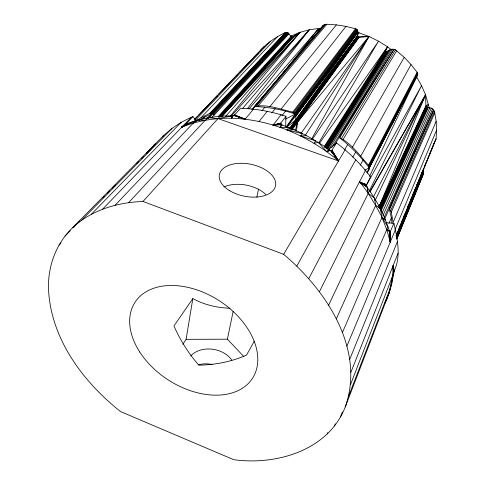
<?xml version="1.0" encoding="UTF-8"?>
<svg xmlns="http://www.w3.org/2000/svg" width="485" height="485" viewBox="0 0 485 485"><rect width="100%" height="100%" fill="white"/><g stroke="black" fill="none" stroke-linecap="round" stroke-linejoin="round"><path stroke-width="0.73" d="M285.72 126.543L285.962 116.297C271.285 111.532 255.977 108.731 240.536 108.24L234.443 115.115L231.678 115.885C216.595 115.86 201.481 118.182 187.331 123.493L186.343 123.608L192.921 116.588L196.583 121.28M345.259 406.951C365.569 349.315 326.314 290.157 283.64 254.316L142.996 201.457C117.528 202.372 91.332 210.011 72.471 227.835C56.49 243.118 48.251 265.198 48.445 287.138C49.87 337.475 82.438 381.428 120.638 411.62L233.594 459.653C276.292 465.649 328.375 450.444 345.259 406.951L389.055 293.134L391.807 283.695L394.232 270.818C401.344 255.934 397.27 238.602 393.911 223.197L386.424 222.773M286.799 127.106L295.741 119.928L295.917 114.224L295.232 113.987C282.131 109.61 268.447 106.997 254.637 106.536L252.279 109.319M396.354 235.704L436.076 138.783L436.555 130.168L436.161 121.383L434.433 111.186L432.602 108.931L431.317 108.137L427.273 107.415L425.921 106.439L425.557 94.83L421.556 85.657L416.53 76.794L414.839 79.237M384.702 303.507C390.528 291.837 393.171 279.045 392.965 266.029L394.232 270.818M251.757 109.64L322.931 25.693L325.387 24.395L326.823 24.25L336.372 24.88L345.969 26.39L355.511 28.76C360.161 29.852 355.657 35.708 359.082 37.454L369 36.472L378.5 41.176L387.521 46.802L391.45 49.816M296.529 131.126L297.475 122.323L358.688 37.266L357.524 36.902M367.018 172.521L369.212 167.871L368.485 165.173C359.603 155.43 351.364 143.124 339.161 137.455L334.492 145.039M196.037 120.838L200.96 117.728L209.69 113.466L211.248 113.26L212.891 113.811L212.957 113.338L204.858 116.921L199.22 120.11M393.911 223.197L390.267 231.672L389.722 231.666L389.297 230.799C384.514 215.285 376.887 200.772 367.4 187.628L366.642 185.967L366.696 184.542L370.601 176.849C360.846 164.045 349.291 152.66 336.511 142.893L328.618 149.574M182.821 344.308L186.094 339.33L192.836 298.584C204.203 304.871 217.219 307.775 230.132 308.26M396.948 238.79L423.411 173.885L423.496 171.405L423.029 170.18L398.343 230.199M336.511 142.893L331.807 150.405L330.631 150.514L329.418 149.92C314.911 139.45 298.978 130.999 282.118 124.991L280.815 124.124L280.779 123.111L285.962 116.297M386.939 298.705L385.314 302.022L389.055 293.134L392.256 277.475L393.577 273.37L392.965 266.029L394.081 271.254M243.803 356.542L227.392 339.197L233.17 311.334M256.844 197.165L258.535 189.017M331.801 147.361L392.517 49.118L339.161 137.455C350.485 146.197 360.676 156.382 369.212 167.871L369.643 168.459L368.709 169.053L417.7 74.326L417.124 72.265L411.031 64.553L404.223 57.333L395.475 49.828L394.032 49.306L391.031 49.288L387.63 51.289L385.963 51.343L385.575 51.125L387.521 46.802L319.506 143.245M295.256 130.908L297.475 122.323L292.6 129.04M231.988 115.879L231.333 118.243C214.479 118.007 197.534 120.65 181.911 127.094L186.634 123.105L187.804 123.954L186.634 123.105M350.54 384.52L393.547 273.564M392.256 277.475L393.487 274.001M232.224 115.86L231.333 118.243C270.678 119.377 308.624 135.739 338.536 160.929L332.061 150.138M340.506 416.912L342.416 411.977M348.63 396.124L390.231 288.393M334.474 425.945L335.293 423.841M342.416 332.546L387.933 226.907C378.324 211.975 371.468 195.316 359.44 181.96L366.696 184.542M327.26 433.996L327.818 432.59M350.916 372.237L398.046 253.206M396.53 238.093L423.496 171.405L396.591 237.116M349.709 359.391L397.445 241.5M403.144 217.892L404.005 215.795M396.591 238.887L423.623 172.666L396.397 239.002M396.936 238.559L423.411 173.885M396.9 233.346L397.761 231.248M399.773 226.362L400.634 224.264M401.21 222.87L402.071 220.772M403.223 217.983L404.084 215.886M404.66 214.491L405.521 212.394M407.248 208.204L408.394 205.41M408.97 204.015L409.831 201.918M410.983 199.123L411.844 197.031M412.42 195.631L413.281 193.539M413.857 192.145L415.584 187.95M416.73 185.161L417.597 183.063M418.173 181.669L419.034 179.571M420.18 176.776L421.047 174.685M421.623 173.284L423.344 169.095M424.205 167.004L425.357 164.209M425.933 162.808L426.794 160.717M427.946 157.922L428.807 155.831M429.383 154.43L430.243 152.338M430.819 150.938L434.554 141.862M396.045 235.783L397.767 231.6M396.233 235.698L436.076 138.783M378.658 205.979L380.131 204.294L425.557 94.83L429.213 107.816M395.087 229.46L436.555 130.168M346.884 346.114L395.487 229.526M436.161 121.383L393.135 222.282L391.28 212.133L389.291 208.677L432.602 108.931L384.265 217.238M388.982 223.342L391.353 217.874L389.291 208.677L433.657 109.962L389.728 209.156M391.28 212.133L434.875 112.52M390.704 210.587L434.433 111.186M384.781 218.826L389.291 208.677M336.329 318.845L381.968 217.468L380.495 208.883L375.754 205.3L374.384 197.995L368.218 193.418L367.115 187.186L359.44 181.96L366.581 184.943L421.556 85.657L369.455 190.55M382.986 215.564L431.317 108.137M321.476 28.045L322.931 25.693M382.156 212.848L429.88 107.64M380.967 211.187L428.382 107.47M427.042 107.355L428.497 104.19L425.757 106.063L378.876 207.004M380.525 209.126L427.273 107.415M380.416 210.581L427.709 107.464M379.876 207.992L426.485 107.064M380.022 208.95L426.861 107.282M379.173 207.247L425.921 106.439M379.482 207.653L426.163 106.779M369.582 176.382L416.53 76.794L405.248 98.194M328.642 305.18L375.754 205.3M374.99 200.778L425.557 94.83L369.806 191.611M319.433 291.715L368.218 193.418L367.4 187.628M373.468 196.849L425.557 94.83L370.043 192.012M367.218 173.133L369.643 168.459L369.085 168.356M369.206 167.616L417.7 74.326L417.124 72.265L368.485 165.173L369.249 167.574L417.536 75.017L416.724 76.163M364.647 170.199L369.212 167.871L416.53 76.794M368.939 165.937L417.488 72.914M369.2 166.749L417.682 73.611M369.212 167.871L417.536 75.017M308.775 278.639L365.502 170.399M395.02 117.588L396.785 114.248M397.488 112.908L398.197 111.568M398.9 110.234L399.604 108.895M401.368 105.554L404.545 99.534M360.185 165.312L363.029 160.044M360.858 156L411.031 64.553M254.249 341.24L246.544 355.105C231.551 361.707 215.17 364.89 198.826 365.163C188.538 353.516 180.25 340.173 173.945 325.987L192.836 298.584M296.802 266.113L355.808 159.729M311.813 138.649L369 36.472L357.706 32.368M435.918 139.419L435.13 140.462M352.777 157.225L355.705 152.023M232.745 115.788L231.333 118.243L231.678 115.885L218.014 118.595L208.435 117.722L205.252 120.219L128.598 202.651M352.389 147.349L404.223 57.333M318.815 142.814L378.5 41.176L312.091 139.692M344.708 149.598L347.727 144.469M283.64 254.316L345.096 149.774M343.168 139.31L396.772 50.67M341.579 138.28L395.475 49.828M281.646 124.79L280.087 127.337L288.805 127.61L287.047 129.925L302.428 133.66L300.742 136.024L315.614 140.856L314.001 143.287L318.378 142.445L326.654 151.623L330.364 150.435L338.536 160.929L218.014 118.595L142.996 201.457M339.827 137.607L394.032 49.306L339.161 137.455M328.794 149.404L391.031 49.288M326.902 148.925L388.455 50.616M327.533 149.283L389.649 49.797M326.108 148.034L386.818 51.501M326.617 147.986L387.242 51.44M326.69 148.465L387.63 51.289M326.69 148.846L387.976 51.052M325.58 147.974L386.381 51.471M324.956 146.937L385.575 51.125L387.794 51.586M325.065 147.804L385.963 51.343M324.289 146.415L387.521 46.802L329.776 139.322L324.186 147.325M305.314 135.285L369 36.472L357.851 36.527M233.049 115.715L231.333 118.243L233.467 115.588M286.514 126.785L295.232 113.987L357.724 30.743L356.214 29.058L293.631 112.471L292.776 112.102C280.554 109.464 267.144 103.82 254.637 106.536L324.065 24.887L254.637 106.536M290.509 128.743L357.736 35.854L289.988 128.325M290.291 128.27L357.718 35.435L289.496 128.44M301.046 133.369L369 36.472L298.039 121.547L359.082 37.454M295.741 119.928L357.96 32.204L295.868 115.818L286.168 127.428M296.99 122.087L358.336 36.993M291.667 128.464L358.051 36.66L290.861 128.671M296.202 121.359L357.845 36.272L290.151 128.816M291.661 129.41L358.688 37.266M296.559 121.759L341.452 60.413M295.868 115.818L357.93 31.464L295.795 115.345M357.554 34.914L359.142 32.75M295.874 116.2L357.96 32.204M286.574 126.809L357.724 30.743L295.038 113.708L295.232 113.987L285.465 119.177M355.511 28.76L292.776 112.102L295.038 113.708L357.354 30.076M295.038 113.708L294.395 113.023L356.839 29.506M281.906 115.812L285.568 111.065M282.118 124.991L280.087 127.337L281.464 124.694L273.085 125.063L281.064 114.751M247.423 108.707L309.236 29.797L320.991 28.185M281.27 108.937L345.969 26.39M271.891 112.841L275.177 108.725M275.832 82.013L276.777 80.831M278.196 79.061L279.142 77.879M280.56 76.109L318.863 28.288L319.342 30.312M259.026 121.48L267.29 111.289M269.763 106.779L336.372 24.88M261.948 110.719L264.84 107.215M242.833 108.216L309.236 29.797L300.021 32.313L293.189 37.26C289.563 37.891 289.327 30.804 285.216 32.598C275.613 37.212 266.544 43.262 259.578 51.398M230.236 116.097L300.021 32.313L290.097 36.448M258.378 105.639L326.823 24.25M256.686 105.742L325.387 24.395M149.859 150.083L155 144.227L146.731 153.242L154.721 144.512M254.079 107.628L255.055 106.476M256.517 104.748L257.984 103.014M258.96 101.862L260.427 100.134M261.403 98.976L263.355 96.673M302.919 49.961L303.895 48.803M305.356 47.075L306.332 45.923M308.29 43.614L309.266 42.462M310.727 40.728L311.709 39.576M313.171 37.848L314.638 36.114M315.614 34.962L317.566 32.659M318.542 31.501L320.009 29.773M253.582 109.113L245.058 119.201L233.752 115.485M218.014 118.595L219.978 116.285M248.975 108.876L318.863 28.288M225.743 116.254L300.021 32.313L291.145 37.587M208.495 117.891L287.926 32.798L212.891 113.811M220.954 116.479L292.406 37.357M221.427 116.497L292.807 37.357M221.894 116.376L293.189 37.26M219.505 116.697L291.618 37.09M219.966 116.921L292 37.266M231.278 116.073L309.236 29.797M218.226 116.564L290.988 36.508M219.087 116.388L291.273 36.83M290.376 36.836L291.339 35.775M211.43 117.412L214.249 115.012L289.024 33.792M214.249 115.012L213.624 114.345L288.526 33.235M208.362 118.298L212.957 113.338L213.624 114.345M211.248 113.26L286.556 32.368M212.084 113.441L287.253 32.501L285.216 32.598L209.69 113.466L212.084 113.441L287.926 32.798M221.93 116.412L300.021 32.313M210.435 113.266L285.865 32.398M154.424 144.815L153.751 145.512L155.831 143.39M202.791 119.128L204.858 116.921M200.96 117.728L277.572 36.593M216.734 96.994L217.777 95.897M236.589 76.163L237.632 75.066M195.043 120.589L270.497 41.273M115.103 205.228L195.406 120.844L181.911 127.094L186.367 123.457M194.631 119.274L264.046 46.578M194.8 119.255L197.413 116.521M198.456 115.424L217.262 95.721M218.832 94.084L238.159 73.835M239.202 72.738L258.535 52.489M155.364 143.863L153.903 145.379L154.218 145.027M102.65 209.126L191.478 117.188L192.921 116.588M91.338 214.255L181.251 122.287L191.478 117.188M58.97 245.113L61.092 242.949M81.256 220.523L171.999 128.373L181.251 122.287M72.471 227.835L163.785 135.37L171.999 128.373M65.032 236.068L70.337 230.69M73.52 227.459L75.642 225.307M78.297 222.621L79.886 221.008M102.699 197.88L104.287 196.267M107.47 193.042L109.592 190.89M112.247 188.198L115.43 184.973M136.649 163.457L138.237 161.844M141.42 158.619L143.548 156.467M162.342 136.794L163.785 135.37M378.433 205.719L380.131 204.294M206.125 118.776L212.388 113.563M186.343 123.608L181.911 127.094L187.331 123.493M186.489 123.693L181.911 127.094L186.961 123.62M186.573 123.693L181.911 127.094L186.828 123.657M193.175 123.069L197.444 120.171L205.252 120.219M329.903 150.229L326.654 151.623L329.418 149.92M326.654 151.623L329.691 150.101M281.1 124.439L273.085 125.063L280.779 123.111L281.058 124.536M280.973 124.324L273.085 125.063L280.639 123.432M280.815 124.124L273.085 125.063L280.609 123.584M273.085 125.063L280.682 123.917M300.742 136.024L306.556 135.642M287.047 129.925L294.328 129.768M186.094 339.33L227.392 339.197M233.994 115.369L245.058 119.201L234.764 114.836M389.031 230.89L390.437 231.381L390.267 242.051L386.812 229.769L381.968 217.468L385.502 219.941M388.879 231.187L390.267 231.672L390.267 242.051L389.619 231.533M234.279 115.224L245.058 119.201L234.443 115.115M389.455 231.23L386.812 229.769L389.297 230.799M366.551 185.137L359.44 181.96L367.012 186.986M386.812 229.769L389.382 231.054M366.569 185.628L359.44 181.96L366.793 186.501M366.642 185.967L359.44 181.96L366.721 186.295M293.631 112.471L294.395 113.023M330.631 150.514L338.536 160.929L331.807 150.405M330.988 150.574L338.536 160.929L331.673 150.477M331.303 150.574L338.536 160.929M393.668 272.879L392.965 266.029L394.014 271.467M280.779 123.111L281.015 124.596M393.711 272.673L392.965 266.029L393.875 271.982M391.353 217.874L392.074 223.47M392.965 266.029L393.79 272.334M389.722 231.666L390.267 242.051L390.195 231.745M389.867 231.775L390.267 242.051L390.007 231.818M198.25 364.829A23.583 18.084 9.8 0 1 212.2 364.502M190.69 355.99A23.959 18.024 9.9 0 1 231.806 360.203M223.864 187.01A28.1 16.581 11.1 0 1 265.883 194.515M258.032 53.683L256.995 54.781L258.008 53.683M139.789 352.055A69.973 47.112 32.9 0 0 250.684 380.822A69.973 47.112 32.9 0 0 190.744 288.054A69.973 47.112 32.9 0 0 139.789 352.055M229.799 190.763A28.633 16.302 11.2 0 0 275.407 186.398A28.633 16.302 11.2 0 0 237.201 163.469A28.633 16.302 11.2 0 0 229.799 190.763"/></g></svg>
